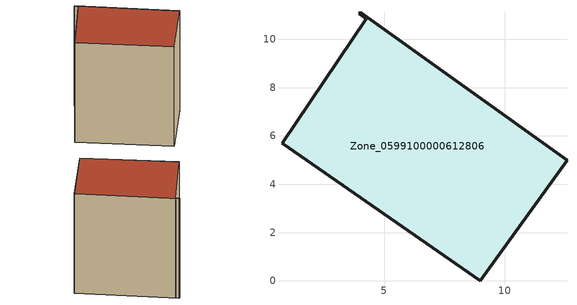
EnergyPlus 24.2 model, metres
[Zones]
Zone_0599100000612806
 floor ground (C_G): 0.78,5.7 4.26,10.84 3.96,11.05 4.02,11.12 12.57,5 8.99,0 z0.57
 wall outside (C_F): 12.57,5 4.02,11.12 3.96,11.05 4.26,10.84 0.78,5.7 8.99,0 12.57,5 z0.57:12.77
 roof outside (C_R): 4.26,10.84 0.78,5.7 8.99,0 12.57,5 4.02,11.12 3.96,11.05 z12.77
[BUILDING]
Pand.0599100000612806: North Axis=0; Terrain=City; Loads Convergence Tolerance Value=0.04; Temperature Convergence Tolerance Value=0.4; Solar Distribution=FullExterior; Maximum Number of Warmup Days=25; Minimum Number of Warmup Days=1
[Site:Location]
Rotterdam.The.Hague.AP_ZH_NLD Design_Conditions: Latitude=51.96; Longitude=4.45; Time Zone=1; Elevation=-4.5
[SITE:GROUNDTEMPERATURE:BUILDINGSURFACE]
18, 18, 18, 18, 18, 18, 18, 18, 18, 18, 18, 18
[MATERIAL] Thermal Absorptance=0.9; Solar Absorptance=0.7; Visible Absorptance=0.7
Name | Roughness | Thickness | Conductivity | Density | Specific Heat
G.TC.1946 | MediumSmooth | 0.15 | 1 | 540 | 1210
F.TC.1946 | Rough | 0.3 | 0.857143 | 1920 | 840
R.TC.1946 | MediumRough | 0.2 | 0.909091 | 1500 | 1000
[CONSTRUCTION]
C_G: G.TC.1946
C_F: F.TC.1946
C_R: R.TC.1946
[ZONE]
Zone_0599100000612806: Type=1; Multiplier=1; Ceiling Height=Autocalculate; Volume=Autocalculate; Floor Area=autocalculate; Part of Total Floor Area=Yes
[ZONEINFILTRATION:DESIGNFLOWRATE]
Infil_Zone_0599100000612806: Zone or ZoneList or Space or SpaceList=Zone_0599100000612806; Schedule=AlwaysOn; Design Flow Rate Calculation Method=Flow/Area; Flow Rate per Floor Area=0.003; Constant Term Coefficient=1; Temperature Term Coefficient=0; Velocity Term Coefficient=0; Velocity Squared Term Coefficient=0
[HVACTEMPLATE:ZONE:IDEALLOADSAIRSYSTEM]
Zone_0599100000612806: Maximum Heating Supply Air Temperature=50; Minimum Cooling Supply Air Temperature=13; Maximum Heating Supply Air Humidity Ratio=0.0156; Minimum Cooling Supply Air Humidity Ratio=0.0077; Heating Limit=NoLimit; Cooling Limit=NoLimit; Dehumidification Control Type=ConstantSensibleHeatRatio; Cooling Sensible Heat Ratio=0.7; Dehumidification Setpoint=60; Humidification Control Type=None; Humidification Setpoint=30; Outdoor Air Method=None; Outdoor Air Flow Rate per Person=0.00944; Outdoor Air Flow Rate per Zone Floor Area=0; Outdoor Air Flow Rate per Zone=0; Demand Controlled Ventilation Type=None; Outdoor Air Economizer Type=NoEconomizer; Heat Recovery Type=None; Sensible Heat Recovery Effectiveness=0.7; Latent Heat Recovery Effectiveness=0.65
[ZONECONTROL:THERMOSTAT]
ThermostatControl_Zone_0599100000612806: Zone or ZoneList=Zone_0599100000612806; Control Type Schedule=DualSetpointControlType; Control 1=Thermostat_Zone_0599100000612806; Temperature Difference Between Cutout And Setpoint=0
[THERMOSTATSETPOINT:DUALSETPOINT]
Thermostat_Zone_0599100000612806: Heating Setpoint Temperature Schedule=HeatingSetpoint_Zone_0599100000612806; Cooling Setpoint Temperature Schedule=CoolingSetpoint_Zone_0599100000612806
[SCHEDULE:COMPACT]
HeatingSetpoint_Zone_0599100000612806: Through: 12/31, For: AllDays, Until: 24:00, 21
CoolingSetpoint_Zone_0599100000612806: Through: 12/31, For: AllDays, Until: 24:00, 24
DualSetpointControlType: Through: 12/31, For: AllDays, Until: 24:00, 4
AlwaysOn: Through: 12/31, For: AllDays, Until: 24:00, 1
